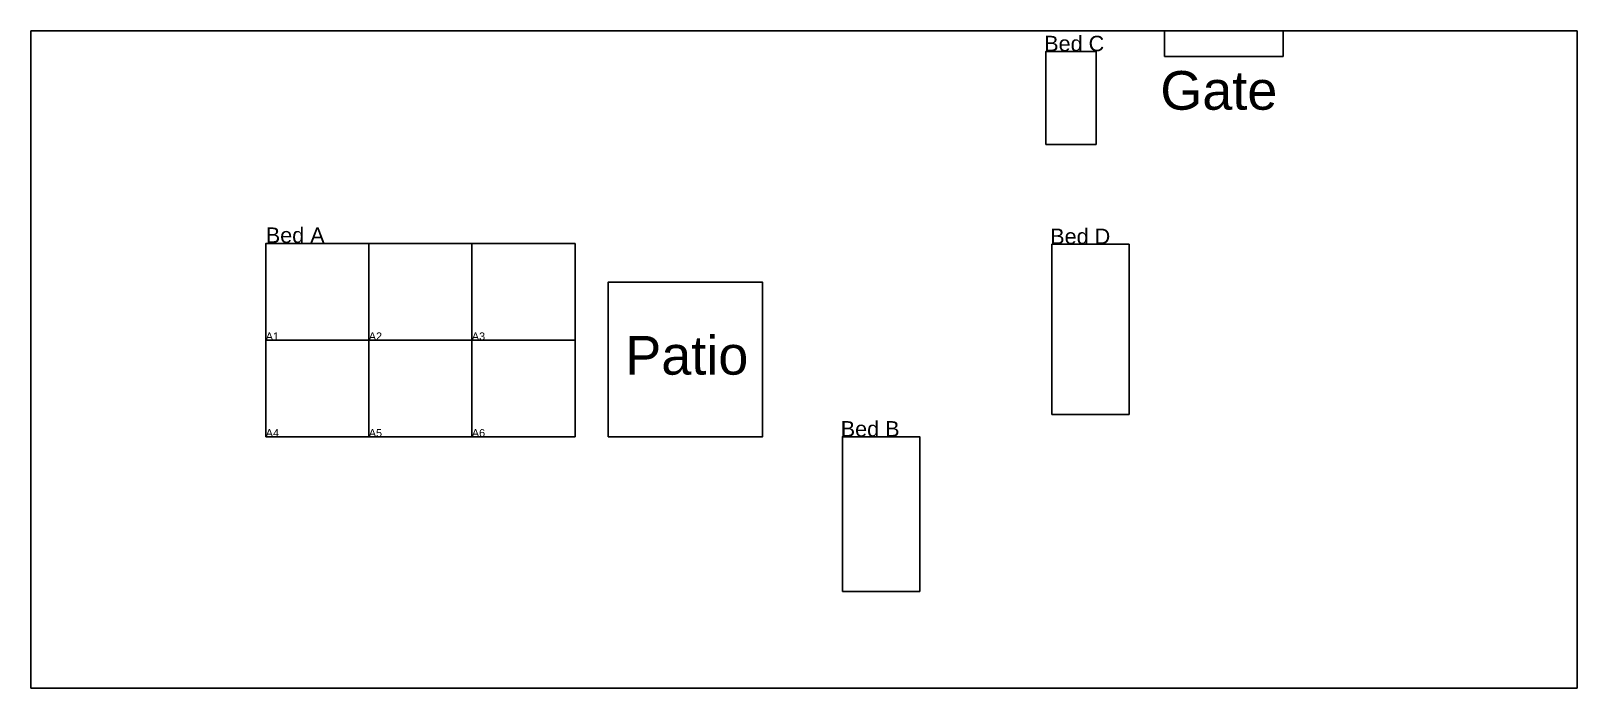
# Model space of a CAD drawing. Header units: inches. Extents: x 0 to 20, y 0 to 8.5.
import ezdxf

# ---------------------------------------------------------------- set-up
doc = ezdxf.new("R2010")
doc.units = ezdxf.units.IN
doc.header["$MEASUREMENT"] = 0
doc.layers.add('lines', color=7, linetype='Continuous')
doc.layers.add('text', color=3, linetype='Continuous')
doc.styles.get("Standard").update_dxf_attribs({"font": 'arial.ttf'})

msp = doc.modelspace()

# ---------------------------------------------------------------- linework, layer by layer
at = {"layer": 'lines'}
for p, q in [((4.371, 5.75), (4.371, 3.25)), ((5.704, 5.75), (5.704, 3.25)), ((7.038, 4.5), (3.038, 4.5))]:
    msp.add_line(p, q, dxfattribs=at)
for points in [[(0, 0), (0, 8.5), (20, 8.5), (20, 0)], [(14.663, 8.171), (14.663, 8.5), (16.198, 8.5), (16.198, 8.171)], [(13.128, 7.033), (13.128, 8.233), (13.778, 8.233), (13.778, 7.033)], [(3.038, 3.25), (3.038, 5.75), (7.038, 5.75), (7.038, 3.25)], [(13.206, 3.54), (13.206, 5.74), (14.206, 5.74), (14.206, 3.54)], [(7.465, 3.25), (7.465, 5.25), (9.465, 5.25), (9.465, 3.25)], [(10.497, 1.25), (10.497, 3.25), (11.497, 3.25), (11.497, 1.25)]]:
    msp.add_lwpolyline(points, close=True, dxfattribs=at)

# ---------------------------------------------------------------- texts
at = {"layer": 'text'}
for s, height, p in [('Bed C', 0.2, (13.107, 8.237)), ('Gate', 0.5, (14.609, 7.481)), ('Bed A', 0.2, (3.038, 5.758)), ('Bed D', 0.2, (13.185, 5.743)), ('A2', 0.1, (4.371, 4.5)), ('A3', 0.1, (5.704, 4.5)), ('A1', 0.1, (3.038, 4.5)), ('Patio', 0.5, (7.688, 4.054)), ('Bed B', 0.2, (10.475, 3.253)), ('A4', 0.1, (3.038, 3.25)), ('A5', 0.1, (4.371, 3.25)), ('A6', 0.1, (5.704, 3.25))]:
    msp.add_text(s, height=height, dxfattribs=at).set_placement(p)

doc.saveas('drawing.dxf')
